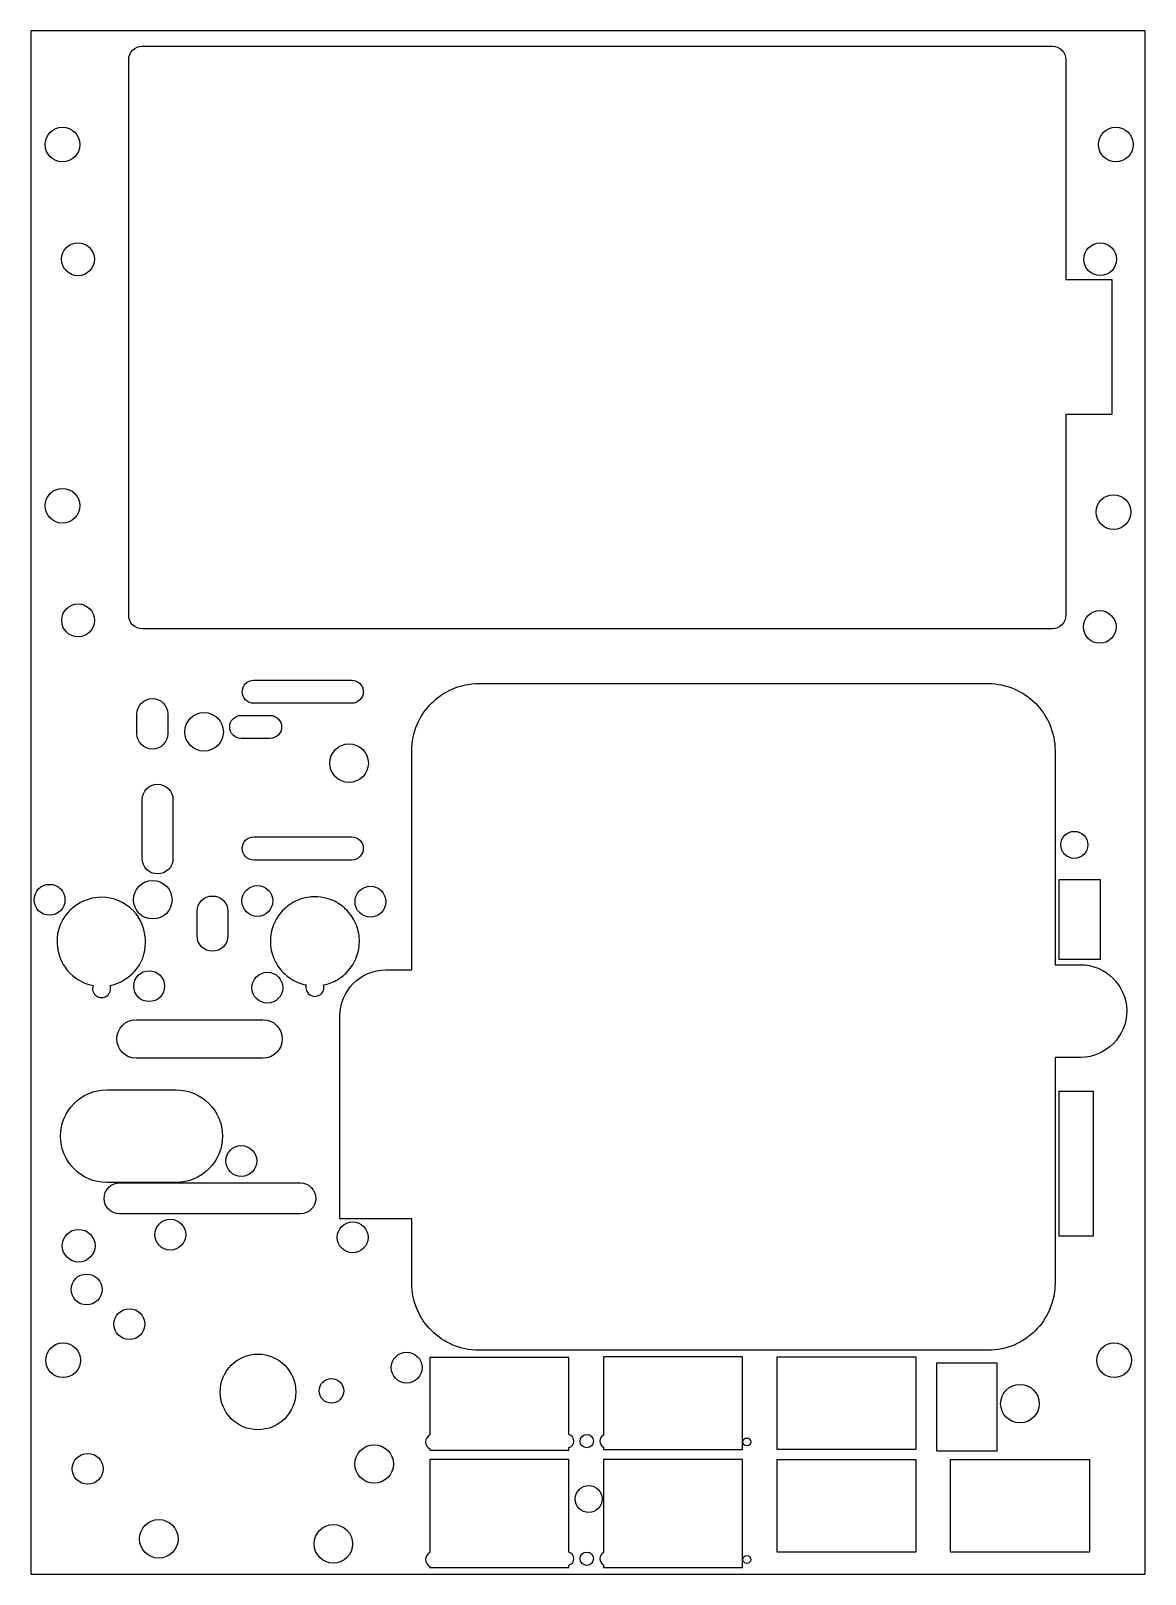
# Model space of a CAD drawing. Header units: millimetres. Extents: x -110 to 35, y -46 to 154.
import ezdxf

# ---------------------------------------------------------------- set-up
doc = ezdxf.new("R2010")
doc.units = ezdxf.units.MM
doc.layers.get('0').update_dxf_attribs({"linetype": 'CONTINUOUS'})

msp = doc.modelspace()

# ---------------------------------------------------------------- linework, layer by layer
for points in [[(-109.85, -45.64), (34.62, -45.64), (34.62, 154.36), (-109.85, 154.36)], [(23.49, 44.36), (28.8, 44.36), (28.8, 34), (23.49, 34)], [(27.89, 16.95), (27.89, -1.85), (23.49, -1.85), (23.49, 16.95)], [(-13.1, -29.48), (-13.1, -17.48), (4.9, -17.48), (4.9, -29.48)], [(15.38, -18.27), (15.38, -29.71), (7.61, -29.71), (7.61, -18.27)], [(4.9, -40.32), (4.9, -42.78), (-13.1, -42.78), (-13.1, -30.78), (4.9, -30.78)], [(9.4, -42.78), (9.4, -40.32), (9.4, -30.78), (27.4, -30.78), (27.4, -42.78)]]:
    msp.add_lwpolyline(points, close=True)
for points in [[(24.34, 122.12), (30.29, 122.12), (30.29, 104.62), (24.34, 104.62), (24.34, 78.62, -0.414214), (22.59, 76.87), (-95.41, 76.87, -0.414214), (-97.16, 78.62), (-97.16, 150.62, -0.414214), (-95.41, 152.37), (22.59, 152.37, -0.414214), (24.34, 150.62)], [(-80.95, 70.22), (-68.25, 70.22, -1), (-68.25, 67.22), (-80.95, 67.22, -1)], [(-69.78, 0.39), (-69.78, 26.65, -0.413145), (-63.82, 32.67), (-60.47, 32.69), (-60.47, 61.08), (-60.46, 61.51), (-60.42, 61.96), (-60.37, 62.39), (-60.29, 62.82), (-60.19, 63.24), (-60.08, 63.65), (-59.94, 64.06), (-59.78, 64.45), (-59.61, 64.84), (-59.42, 65.21), (-59.21, 65.58), (-58.98, 65.93), (-58.74, 66.27), (-58.48, 66.6), (-58.21, 66.92), (-57.92, 67.22), (-57.62, 67.51), (-57.3, 67.78), (-56.97, 68.04), (-56.63, 68.28), (-56.28, 68.51), (-55.91, 68.72), (-55.54, 68.91), (-55.15, 69.08), (-54.76, 69.24), (-54.35, 69.38), (-53.94, 69.49), (-53.52, 69.59), (-53.09, 69.67), (-52.66, 69.72), (-52.21, 69.76), (-51.78, 69.77), (14.24, 69.77), (14.68, 69.76), (15.12, 69.72), (15.56, 69.67), (15.99, 69.59), (16.41, 69.49), (16.82, 69.38), (17.22, 69.24), (17.62, 69.08), (18, 68.91), (18.38, 68.72), (18.74, 68.51), (19.1, 68.28), (19.44, 68.04), (19.77, 67.78), (20.08, 67.51), (20.38, 67.22), (20.67, 66.92), (20.95, 66.6), (21.2, 66.27), (21.45, 65.93), (21.67, 65.58), (21.88, 65.22), (22.07, 64.84), (22.25, 64.46), (22.4, 64.06), (22.54, 63.66), (22.66, 63.24), (22.76, 62.82), (22.83, 62.39), (22.89, 61.96), (22.92, 61.52), (22.93, 61.08), (22.93, 33.3), (26.18, 33.33, -1), (26.27, 21.33), (22.93, 21.3), (22.93, 20.57), (22.93, -7.94), (22.92, -8.38), (22.89, -8.82), (22.83, -9.26), (22.76, -9.68), (22.66, -10.1), (22.54, -10.52), (22.41, -10.92), (22.25, -11.32), (22.08, -11.7), (21.88, -12.08), (21.67, -12.44), (21.45, -12.8), (21.21, -13.14), (20.95, -13.47), (20.67, -13.78), (20.39, -14.08), (20.08, -14.37), (19.77, -14.64), (19.44, -14.9), (19.1, -15.15), (18.75, -15.37), (18.38, -15.58), (18.01, -15.77), (17.62, -15.95), (17.23, -16.1), (16.82, -16.24), (16.41, -16.36), (15.99, -16.45), (15.56, -16.53), (15.12, -16.59), (14.68, -16.62), (14.24, -16.63), (-51.77, -16.63), (-52.21, -16.62), (-52.65, -16.59), (-53.09, -16.53), (-53.52, -16.46), (-53.94, -16.36), (-54.35, -16.24), (-54.76, -16.1), (-55.15, -15.95), (-55.54, -15.77), (-55.91, -15.58), (-56.28, -15.37), (-56.63, -15.15), (-56.97, -14.9), (-57.3, -14.65), (-57.62, -14.37), (-57.92, -14.08), (-58.21, -13.78), (-58.48, -13.47), (-58.74, -13.14), (-58.98, -12.8), (-59.21, -12.44), (-59.42, -12.08), (-59.61, -11.7), (-59.78, -11.32), (-59.94, -10.92), (-60.07, -10.52), (-60.19, -10.11), (-60.29, -9.69), (-60.37, -9.26), (-60.42, -8.82), (-60.45, -8.38), (-60.47, -7.94), (-60.47, 0.39)], [(-96.09, 63.28), (-96.09, 65.82, -1), (-92.09, 65.82), (-92.09, 63.28, -1)], [(-82.57, 65.65), (-78.84, 65.65, -1), (-78.84, 62.65), (-82.57, 62.65, -1)], [(-95.42, 47.1), (-95.42, 54.72, -1), (-91.42, 54.72), (-91.42, 47.1, -1)], [(-80.95, 49.9), (-68.25, 49.9, -1), (-68.25, 46.9), (-80.95, 46.9, -1)], [(-88.3, 37.08), (-88.3, 40.24, -1), (-84.3, 40.24), (-84.3, 37.08, -1)], [(-96.2, 26.21), (-79.75, 26.21, -1), (-79.75, 21.21), (-96.2, 21.21, -1)], [(-100.01, 17.12), (-91.01, 17.12, -1), (-91.01, 5.12), (-100.01, 5.12, -1)], [(-74.9, 1.05), (-98.35, 1.05, -1), (-98.35, 5.05), (-74.9, 5.05, -1)], [(-58.1, -27.6, 0.626627), (-58.1, -29.41), (-58.1, -29.58), (-40.1, -29.58), (-40.1, -29.24, 0.78543), (-40.1, -27.56), (-40.1, -17.58), (-58.1, -17.58)], [(-35.6, -27.62, 0.627731), (-35.6, -29.18), (-35.6, -29.48), (-17.6, -29.48), (-17.6, -17.48), (-35.6, -17.48)], [(-58.1, -42.84, 0.626747), (-58.1, -44.65), (-58.1, -44.78), (-40.1, -44.78), (-40.1, -44.48, 0.785279), (-40.1, -42.8), (-40.1, -30.78), (-58.1, -30.78)], [(-35.6, -42.86, 0.627871), (-35.6, -44.42), (-35.6, -44.78), (-17.6, -44.78), (-17.6, -30.78), (-35.6, -30.78)]]:
    msp.add_lwpolyline(points, format="xyb", close=True)
for centre, radius in [((-105.75, 139.62), 2.25), ((30.81, 139.62), 2.25), ((-103.74, 124.76), 2.13), ((28.79, 124.76), 2.12), ((-105.75, 92.82), 2.25), ((30.52, 92), 2.25), ((-103.72, 77.96), 2.13), ((28.73, 77.11), 2.12), ((-87.39, 63.51), 2.5), ((-68.59, 59.46), 2.5), ((25.43, 48.87), 1.75), ((-94.04, 41.76), 2.5), ((-107.42, 41.75), 2), ((-80.48, 41.6), 2), ((-65.82, 41.5), 2), ((-94.51, 30.55), 2), ((-79.18, 30.35), 2), ((-82.57, 7.9), 2), ((-91.77, -1.65), 2), ((-68.12, -2), 2), ((-103.65, -3.08), 2.12), ((-102.62, -8.75), 2), ((-97.07, -13.25), 2), ((-105.67, -17.93), 2.25), ((30.6, -17.93), 2.25), ((-61.13, -18.88), 2), ((-70.87, -21.89), 1.59), ((18.38, -23.55), 2.5), ((-37.77, -28.4), 0.864), ((-17.02, -28.51), 0.508), ((-102.47, -32), 2), ((-65.34, -31.37), 2.5), ((-37.52, -35.9), 1.75), ((-93.26, -41.07), 2.5), ((-70.63, -41.72), 2.5), ((-37.77, -43.64), 0.864), ((-17.02, -43.75), 0.508)]:
    msp.add_circle(centre, radius)
for centre, start, end in [((-100.68, 30.25), -199.5654, 19.9896), ((-73.02, 30.4), -195.2922, 15.2655)]:
    msp.add_arc(centre, 1.17, start, end)
msp.add_ellipse((-80.4, -22.03), major_axis=(0, -4.9), ratio=1)
for points, knots in [([(-100.7, 42.08), (-102.84, 42.08), (-104.93, 40.78), (-105.88, 38.86), (-106.85, 36.89), (-106.56, 34.37), (-105.17, 32.67), (-104.32, 31.63), (-103.1, 30.9), (-101.78, 30.64)], [-3.141593, -3.141593, -3.141593, -3.141593, -2.027917, -2.027917, -2.027917, -0.886699, -0.886699, -0.886699, -0.187832, -0.187832, -0.187832, -0.187832]), ([(-99.58, 30.65), (-98.19, 30.93), (-96.91, 31.74), (-96.06, 32.88), (-94.46, 35.05), (-94.67, 38.37), (-96.54, 40.31), (-97.62, 41.43), (-99.15, 42.08), (-100.7, 42.08)], [0.195216, 0.195216, 0.195216, 0.195216, 0.933608, 0.933608, 0.933608, 2.336891, 2.336891, 2.336891, 3.141593, 3.141593, 3.141593, 3.141593]), ([(-73.02, 42.14), (-73.24, 42.14), (-73.46, 42.13), (-74.11, 42.05), (-74.52, 41.96), (-75.32, 41.68), (-75.71, 41.49), (-76.07, 41.27), (-76.71, 40.87), (-77.26, 40.35), (-78.14, 39.14), (-78.46, 38.45), (-78.81, 36.98), (-78.84, 36.23), (-78.61, 34.74), (-78.35, 34.03), (-77.57, 32.74), (-77.06, 32.18), (-75.85, 31.29), (-75.17, 30.96), (-74.34, 30.75), (-74.25, 30.73), (-74.15, 30.71)], [3.314745, 3.314745, 3.314745, 3.314745, 3.381211, 3.381211, 3.508838, 3.508838, 3.636466, 3.636466, 3.636466, 3.86188, 3.86188, 4.087294, 4.087294, 4.312708, 4.312708, 4.538122, 4.538122, 4.763536, 4.763536, 4.98895, 4.98895, 5.018761, 5.018761, 5.018761, 5.018761]), ([(-71.9, 30.71), (-71.26, 30.84), (-70.66, 31.07), (-69.45, 31.77), (-68.89, 32.28), (-67.97, 33.47), (-67.64, 34.15), (-67.25, 35.61), (-67.2, 36.36), (-67.39, 37.85), (-67.63, 38.57), (-68.38, 39.88), (-68.87, 40.45), (-70.06, 41.38), (-70.73, 41.72), (-71.97, 42.07), (-72.49, 42.14), (-73.02, 42.14)], [5.246128, 5.246128, 5.246128, 5.246128, 5.439778, 5.439778, 5.665192, 5.665192, 5.890606, 5.890606, 6.11602, 6.11602, 6.341434, 6.341434, 6.566848, 6.566848, 6.792263, 6.792263, 6.951211, 6.951211, 6.951211, 6.951211])]:
    msp.add_open_spline(points, degree=3, knots=knots)

doc.saveas('drawing.dxf')
